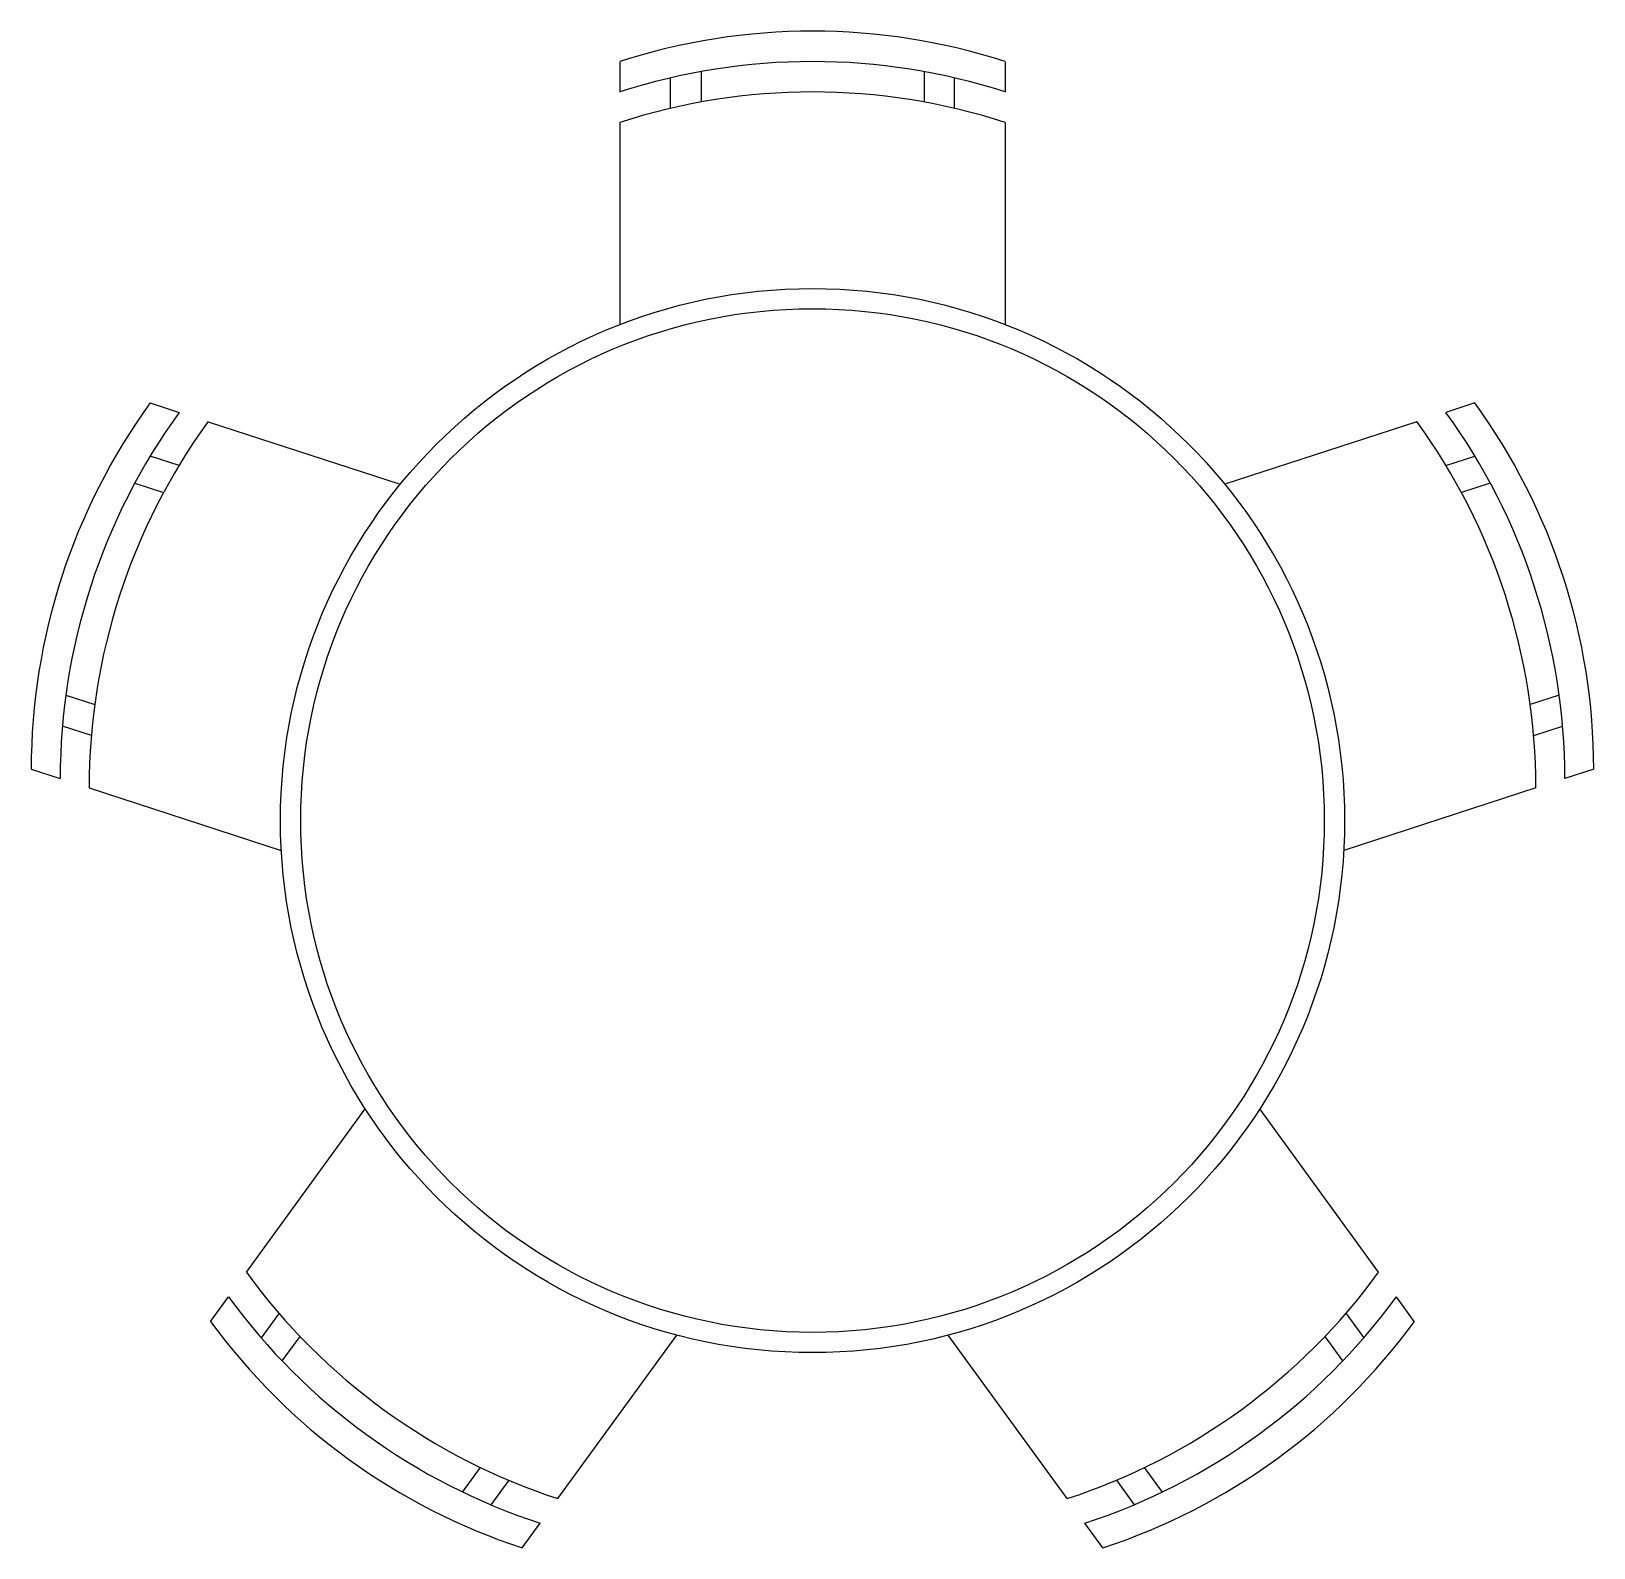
# Model space of a CAD drawing. Extents: x 2223 to 2377, y 946 to 1095.
import ezdxf

# ---------------------------------------------------------------- set-up
doc = ezdxf.new("R2010")
doc.units = 0
doc.layers.get('0').update_dxf_attribs({"linetype": 'CONTINUOUS'})

msp = doc.modelspace()

# ---------------------------------------------------------------- linework, layer by layer
at = {"color": 0}
for p, q in [((2281.06, 1092.19), (2281.06, 1089.19)), ((2319.06, 1092.19), (2319.06, 1089.19)), ((2286.06, 1087.58), (2286.06, 1090.58)), ((2289.06, 1091.2), (2289.06, 1088.2)), ((2311.06, 1091.2), (2311.06, 1088.2)), ((2314.06, 1087.58), (2314.06, 1090.58)), ((2281.06, 1086.19), (2281.06, 1066.25)), ((2319.06, 1086.19), (2319.06, 1066.25)), ((2234.71, 1058.52), (2237.56, 1057.59)), ((2365.4, 1058.52), (2362.55, 1057.59)), ((2240.42, 1056.67), (2259.38, 1050.5)), ((2359.7, 1056.67), (2340.73, 1050.5)), ((2237.55, 1052.34), (2234.7, 1053.27)), ((2362.56, 1052.34), (2365.42, 1053.27)), ((2233.18, 1050.61), (2236.03, 1049.68)), ((2366.93, 1050.61), (2364.08, 1049.68)), ((2226.38, 1029.68), (2229.23, 1028.76)), ((2373.73, 1029.68), (2370.88, 1028.76)), ((2228.9, 1025.71), (2226.04, 1026.64)), ((2371.22, 1025.71), (2374.07, 1026.64)), ((2222.97, 1022.38), (2225.82, 1021.45)), ((2377.15, 1022.38), (2374.29, 1021.45)), ((2228.67, 1020.53), (2247.64, 1014.36)), ((2371.44, 1020.53), (2352.47, 1014.36)), ((2244.2, 972.75), (2255.92, 988.88)), ((2355.92, 972.75), (2344.19, 988.88)), ((2240.67, 967.9), (2242.43, 970.32)), ((2359.44, 967.9), (2357.68, 970.32)), ((2247.42, 968.69), (2245.66, 966.26)), ((2352.69, 968.69), (2354.45, 966.26)), ((2247.72, 963.99), (2249.49, 966.42)), ((2274.94, 950.41), (2286.66, 966.55)), ((2325.17, 950.41), (2313.45, 966.55)), ((2352.39, 963.99), (2350.63, 966.42)), ((2265.52, 951.06), (2267.29, 953.49)), ((2334.59, 951.06), (2332.83, 953.49)), ((2270.08, 952.23), (2268.31, 949.8)), ((2330.04, 952.23), (2331.8, 949.8)), ((2271.41, 945.56), (2273.18, 947.99)), ((2328.7, 945.56), (2326.94, 947.99))]:
    msp.add_line(p, q, dxfattribs=at)
for radius in [52.5, 50.5]:
    msp.add_circle((2300.06, 1017.31), radius, dxfattribs=at)
for centre, start, end in [((2300.06, 1033.53), 72.0547, 107.9453), ((2300.06, 1030.53), 72.0547, 107.9453), ((2300.06, 1027.53), 72.0547, 107.9453), ((2284.63, 1022.32), 144.0547, 179.9453), ((2315.48, 1022.32), 0.0547, 35.9453), ((2287.49, 1021.39), 144.0547, 179.9453), ((2290.34, 1020.47), 144.0547, 179.9453), ((2309.77, 1020.47), 0.0547, 35.9453), ((2312.63, 1021.39), 0.0547, 35.9453), ((2294.05, 1009.04), 216.0547, 251.9453), ((2306.06, 1009.04), 288.0547, 323.9453), ((2292.29, 1006.62), 216.0547, 251.9453), ((2307.82, 1006.62), 288.0547, 323.9453), ((2290.52, 1004.19), 216.0547, 251.9453), ((2309.59, 1004.19), 288.0547, 323.9453)]:
    msp.add_arc(centre, 61.67, start, end, dxfattribs=at)

doc.saveas('drawing.dxf')
